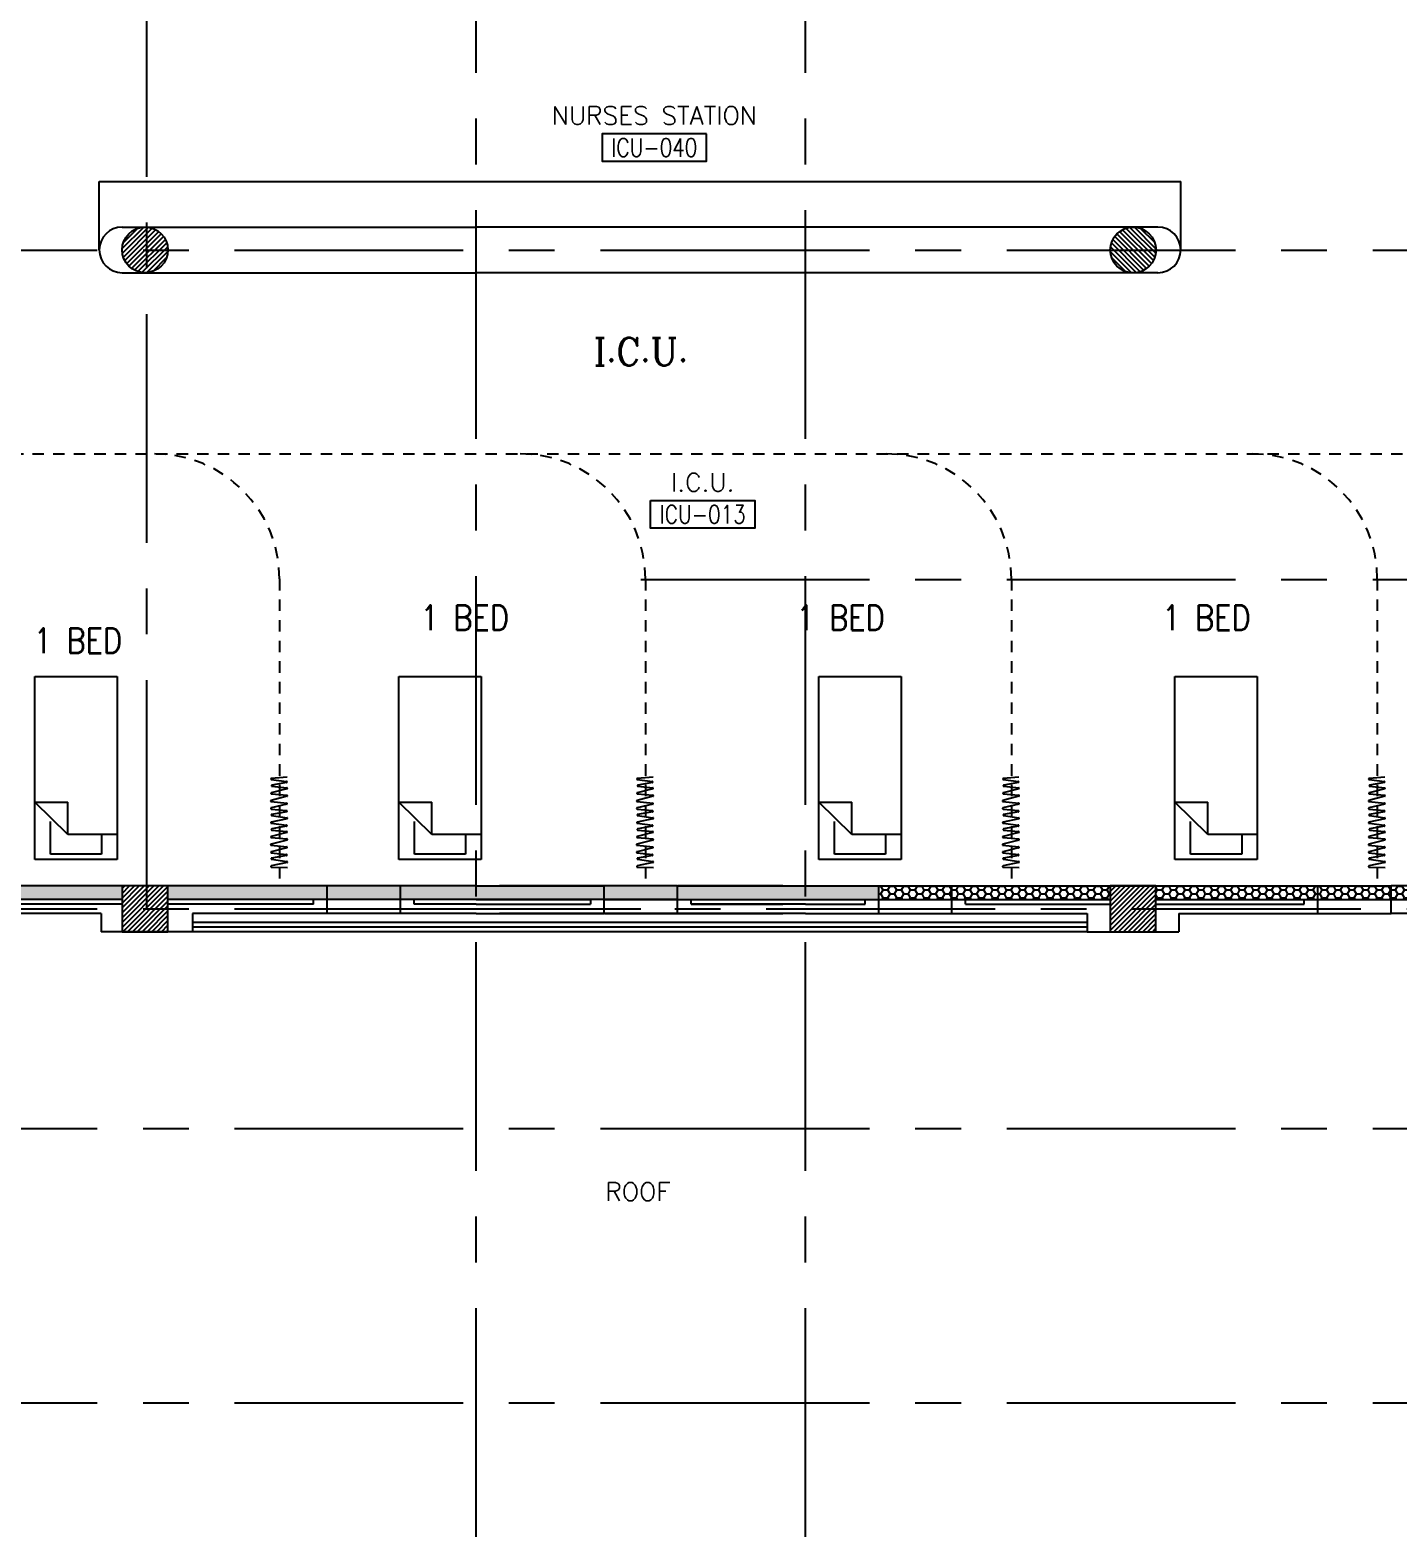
# Model space of a CAD drawing. Extents: x 276011.4 to 276105.3, y 57291.9 to 57371.4.
# Drawn here: x 276029.9 to 276044.85, y 57291.9 to 57308.37 of the extents above; entities that cross this region are included whole.
import ezdxf
from ezdxf.enums import TextEntityAlignment as Align

# ---------------------------------------------------------------- set-up
doc = ezdxf.new("R2010")
doc.units = 0
doc.header["$MEASUREMENT"] = 0
doc.linetypes.add('CENTERX2', pattern=[4, 2.5, -0.5, 0.5, -0.5])
doc.linetypes.add('HIDDEN', pattern=[0.375, 0.25, -0.125])
doc.layers.get('0').update_dxf_attribs({"linetype": 'CONTINUOUS'})
for name, color, linetype in [('A_COUNTER', 7, 'CONTINUOUS'), ('A_CUBICLE_CURTAINS', 2, 'HIDDEN'), ('AXES', 11, 'CENTERX2'), ('COL', 5, 'CONTINUOUS'), ('D_CURTAIN', 11, 'HIDDEN'), ('FUR', 4, 'CONTINUOUS'), ('HAT', 8, 'CONTINUOUS'), ('INSUL', 4, 'CONTINUOUS'), ('Locker', 11, 'CONTINUOUS'), ('RM-BOX', 4, 'CONTINUOUS'), ('RM-NAME', 2, 'CONTINUOUS'), ('RM-NO', 2, 'CONTINUOUS'), ('RS20', 9, 'CONTINUOUS'), ('WALL', 2, 'CONTINUOUS'), ('WallType2', 3, 'CONTINUOUS'), ('WIN', 3, 'CONTINUOUS')]:
    doc.layers.add(name, color=color, linetype=linetype)
doc.styles.add('ROMANC', font='romanc', dxfattribs={"height": 0.1})
doc.styles.add('ROMANS', font='ROMANS.shx', dxfattribs={"width": 0.6})
doc.styles.add('RS20', font='ROMANS.shx', dxfattribs={"height": 0.2})
pattern_1 = [(0, (0, 0), (0.075, 0.04330127), [0.05, -0.1]), (120, (0, 0), (-0.074999999836, 0.043301270284), [0.05, -0.1]), (60, (0, 0), (1.64e-10, 0.086602540284), [-0.1, 0.05])]

# ---------------------------------------------------------------- blocks, each defined once
blk = doc.blocks.new('C')
at = {"layer": 'D_CURTAIN'}
for points in [[(0.229, 0.077), (0.229, 0.077, 0.848601), (0.219, 0.076), (0.202, -0.062, -0.855925), (0.192, -0.063), (0.167, 0.072, 0.866955), (0.157, 0.072), (0.144, -0.065, -0.843142), (0.134, -0.066), (0.099, 0.077, 0.845318), (0.089, 0.076), (0.076, -0.066, -0.842227), (0.066, -0.067), (0.029, 0.079, 0.837896), (0.019, 0.078), (0.004, -0.065, -0.84563), (-0.006, -0.065), (-0.04, 0.078, 0.842014), (-0.049, 0.078), (-0.065, -0.063, -0.866148), (-0.075, -0.063), (-0.099, 0.074, 0.854133), (-0.109, 0.074), (-0.129, -0.066, -0.838104), (-0.139, -0.067), (-0.17, 0.077, 0.84026), (-0.18, 0.077), (-0.183, -0.071)], [(0.639, -0.068), (0.628, 0.076, 0.848601), (0.618, 0.076), (0.601, -0.063, -0.855925), (0.591, -0.063), (0.566, 0.071, 0.866955), (0.556, 0.071), (0.542, -0.066, -0.843142), (0.533, -0.066), (0.497, 0.076, 0.845318), (0.488, 0.075), (0.474, -0.067, -0.842227), (0.465, -0.068), (0.427, 0.078, 0.837896), (0.417, 0.078), (0.403, -0.065, -0.84563), (0.393, -0.066), (0.359, 0.078, 0.842014), (0.349, 0.077), (0.334, -0.063, -0.866148), (0.324, -0.064), (0.299, 0.074, 0.854133), (0.29, 0.073), (0.27, -0.067, -0.838104), (0.26, -0.067), (0.229, 0.077, 0.84026), (0.219, 0.076)]]:
    blk.add_lwpolyline(points, format="xyb", dxfattribs=at)
blk = doc.blocks.new('RM1')
at = {"layer": 'RM-BOX'}
blk.add_lwpolyline([(570, -200), (-570, -200), (-570, -500), (570, -500)], close=True, dxfattribs=at)
at = {"layer": 'RM-NAME', "style": 'ROMANS'}
for tag, p in [('ROOMNAME1', (0, 324)), ('ROOMNAME2', (0, 0))]:
    blk.add_attdef(tag, text='', height=200, dxfattribs=at).set_placement(p, align=Align.MIDDLE)
at = {"layer": 'RM-NO', "style": 'ROMANS', "width": 0.8}
blk.add_attdef('ROOMNO', text='', height=200, dxfattribs=at).set_placement((0, -350), align=Align.MIDDLE)
blk = doc.blocks.new('*X109')
at = {"color": 0}
for p, q in [((193089, 10708), (193542, 11161)), ((193089, 10761), (193488, 11161)), ((193089, 10814), (193435, 11161)), ((193089, 10867), (193382, 11161)), ((193089, 10920), (193329, 11161)), ((193089, 10973), (193276, 11161)), ((193089, 11026), (193223, 11161)), ((193089, 11079), (193170, 11161)), ((193089, 11132), (193117, 11161)), ((193095, 10661), (193589, 11155)), ((193148, 10661), (193589, 11102)), ((193201, 10661), (193589, 11049)), ((193254, 10661), (193589, 10996)), ((193307, 10661), (193589, 10943)), ((193360, 10661), (193589, 10890)), ((193413, 10661), (193589, 10837)), ((193466, 10661), (193589, 10784)), ((193519, 10661), (193589, 10731)), ((193572, 10661), (193589, 10678))]:
    blk.add_line(p, q, dxfattribs=at)
blk = doc.blocks.new('*X108')
at = {"color": 0}
for p, q in [((84179, 10675), (84665, 11161)), ((84179, 10729), (84612, 11161)), ((84179, 10782), (84559, 11161)), ((84179, 10835), (84506, 11161)), ((84179, 10888), (84453, 11161)), ((84179, 10941), (84400, 11161)), ((84179, 10994), (84347, 11161)), ((84179, 11047), (84294, 11161)), ((84179, 11100), (84240, 11161)), ((84179, 11153), (84187, 11161)), ((84218, 10661), (84679, 11122)), ((84271, 10661), (84679, 11069)), ((84324, 10661), (84679, 11016)), ((84377, 10661), (84679, 10963)), ((84430, 10661), (84679, 10910)), ((84483, 10661), (84679, 10857)), ((84536, 10661), (84679, 10804)), ((84589, 10661), (84679, 10751)), ((84642, 10661), (84679, 10698))]:
    blk.add_line(p, q, dxfattribs=at)

msp = doc.modelspace()

# ---------------------------------------------------------------- hatches: boundary and pattern name
at = {"layer": 'HAT'}
h = msp.add_hatch(dxfattribs=at)
h.set_pattern_fill('ANSI31', color=256, scale=0.3, style=0)
h.set_pattern_definition([(45, (275969.915203, 57262.32959), (-0.026516504, 0.026516504), [])])
h.paths.add_polyline_path([(276030.9055, 57305.964), (276031.1555, 57305.964), (276031.1555, 57306.214, 0.4142136)])
h.paths.add_polyline_path([(276031.1555, 57306.214), (276031.1555, 57305.964), (276031.4055, 57305.964, 0.4142136)])
h.paths.add_polyline_path([(276031.4055, 57305.964), (276031.1555, 57305.964), (276031.1555, 57305.714, 0.4142136)])
h.paths.add_polyline_path([(276031.1555, 57305.964), (276030.9055, 57305.964, 0.4142136), (276031.1555, 57305.714)])
h = msp.add_hatch(dxfattribs=at)
h.set_pattern_fill('ANSI31', color=256, scale=0.3, style=0)
h.set_pattern_definition([(135, (276103.196902, 57262.328483), (0.026516504, 0.026516504), [])])
h.paths.add_polyline_path([(276042.2066, 57305.9629), (276041.9566, 57305.9629), (276041.9566, 57306.2129, -0.4142136)])
h.paths.add_polyline_path([(276041.9566, 57306.2129), (276041.9566, 57305.9629), (276041.7066, 57305.9629, -0.4142136)])
h.paths.add_polyline_path([(276041.7066, 57305.9629), (276041.9566, 57305.9629), (276041.9566, 57305.7129, -0.4142136)])
h.paths.add_polyline_path([(276041.9566, 57305.9629), (276042.2066, 57305.9629, -0.4142136), (276041.9566, 57305.7129)])
at = {"layer": 'WallType2', "linetype": 'ByBlock', "ltscale": 0.3}
h = msp.add_hatch(dxfattribs=at)
h.set_pattern_fill('HONEY', color=256, scale=0.4, style=0)
h.set_pattern_definition(pattern_1)
h.paths.add_polyline_path([(276027.3255, 57299.0129), (276026.7467, 57299.0129), (276026.7467, 57298.8629), (276027.3255, 57298.8629)])
h.paths.add_polyline_path([(276028.3467, 57299.0129), (276027.8255, 57299.0129), (276027.8255, 57298.8629), (276028.3467, 57298.8629)])
h.paths.add_polyline_path([(276029.1467, 57299.0129), (276028.3467, 57299.0129), (276028.3467, 57298.8629), (276029.1467, 57298.8629)])
h.paths.add_polyline_path([(276030.9055, 57299.0129), (276029.1467, 57299.0129), (276029.1467, 57298.8629), (276030.9055, 57298.8629)])
h.paths.add_polyline_path([(276033.1467, 57299.0129), (276031.4055, 57299.0129), (276031.4055, 57298.8629), (276033.1467, 57298.8629)])
h.paths.add_polyline_path([(276033.9467, 57299.0129), (276033.1467, 57299.0129), (276033.1467, 57298.8629), (276033.9467, 57298.8629)])
h = msp.add_hatch(dxfattribs=at)
h.set_pattern_fill('HONEY', color=256, scale=0.4, style=0)
h.set_pattern_definition(pattern_1)
h.paths.add_polyline_path([(276034.7755, 57299.0129), (276033.9467, 57299.0129), (276033.9467, 57298.8629), (276034.7755, 57298.8629)])
h.paths.add_polyline_path([(276036.1755, 57299.0129), (276034.7755, 57299.0129), (276034.7755, 57298.8629), (276036.1755, 57298.8629)])
h.paths.add_polyline_path([(276036.9755, 57299.0129), (276036.1755, 57299.0129), (276036.1755, 57298.8629), (276036.9755, 57298.8629)])
h.paths.add_polyline_path([(276038.3755, 57299.0129), (276038.1255, 57299.0129), (276036.9755, 57299.0129), (276036.9755, 57298.8629), (276038.3755, 57298.8629)])
h.paths.add_polyline_path([(276039.1755, 57299.0129), (276038.3755, 57299.0129), (276038.3755, 57298.8629), (276039.1755, 57298.8629)])
h = msp.add_hatch(dxfattribs=at)
h.set_pattern_fill('HONEY', color=256, scale=0.4, style=0)
h.set_pattern_definition(pattern_1)
h.paths.add_polyline_path([(276039.9755, 57299.0129), (276039.1755, 57299.0129), (276039.1755, 57298.8629), (276039.9755, 57298.8629)])
h.paths.add_polyline_path([(276041.7055, 57299.0129), (276039.9755, 57299.0129), (276039.9755, 57298.8629), (276041.7055, 57298.8629)])
h = msp.add_hatch(dxfattribs=at)
h.set_pattern_fill('HONEY', color=256, scale=0.4, style=0)
h.set_pattern_definition(pattern_1)
h.paths.add_polyline_path([(276043.9755, 57299.0129), (276042.2055, 57299.0129), (276042.2055, 57298.8629), (276043.9755, 57298.8629)])
h.paths.add_polyline_path([(276044.7755, 57299.0129), (276043.9755, 57299.0129), (276043.9755, 57298.8629), (276044.7755, 57298.8629)])
h.paths.add_polyline_path([(276045.3255, 57299.0129), (276044.7755, 57299.0129), (276044.7755, 57298.8629), (276045.3255, 57298.8629)])

# ---------------------------------------------------------------- linework, layer by layer
at = {"layer": 'A_COUNTER'}
for p, q in [((276030.6555, 57306.7129), (276042.4766, 57306.7129)), ((276030.9055, 57306.2129), (276034.7755, 57306.2129)), ((276042.2266, 57306.2129), (276034.7755, 57306.2129)), ((276030.9055, 57305.7129), (276034.7755, 57305.7129)), ((276042.2266, 57305.7129), (276034.7755, 57305.7129))]:
    msp.add_line(p, q, dxfattribs=at)
for centre, start, end in [((276030.9055, 57305.964), 90, 270), ((276042.2266, 57305.964), 270, 90)]:
    msp.add_arc(centre, 0.25, start, end, dxfattribs=at)
at = {"layer": 'A_CUBICLE_CURTAINS', "ltscale": 0.5}
for p, q in [((276024.5255, 57303.7356), (276048.6255, 57303.7356)), ((276032.6255, 57302.3676), (276032.6255, 57299.0129)), ((276036.6255, 57302.3676), (276036.6255, 57299.0129)), ((276040.6255, 57302.3676), (276040.6255, 57299.0129)), ((276044.6255, 57302.3676), (276044.6255, 57299.0129))]:
    msp.add_line(p, q, dxfattribs=at)
for centre in [(276031.2575, 57302.3676), (276035.2575, 57302.3676), (276039.2575, 57302.3676), (276043.2575, 57302.3676)]:
    msp.add_arc(centre, 1.368, 0, 90, dxfattribs=at)
at = {"layer": 'AXES'}
for p, q in [((276034.7755, 57291.8986), (276034.7755, 57370.7113)), ((276034.7755, 57291.8986), (276034.7755, 57370.7113)), ((276038.3755, 57291.8986), (276038.3755, 57370.7113)), ((276038.3755, 57291.8986), (276038.3755, 57370.7113)), ((276031.1755, 57298.7629), (276031.1755, 57357.5829)), ((276012.1331, 57305.9629), (276036.5755, 57305.9629)), ((276036.5755, 57305.9629), (276052.7755, 57305.9629)), ((276036.5755, 57302.3629), (276052.5288, 57302.3629)), ((276012.1331, 57298.7629), (276036.5755, 57298.7629)), ((276033.9467, 57298.7629), (276104.6155, 57298.7629)), ((276012.1331, 57296.3629), (276036.5755, 57296.3629)), ((276036.5755, 57296.3629), (276052.7755, 57296.3629)), ((276012.1331, 57293.3629), (276036.5755, 57293.3629)), ((276036.5755, 57293.3629), (276052.7755, 57293.3629))]:
    msp.add_line(p, q, dxfattribs=at)
at = {"layer": 'COL'}
for p, q in [((276041.7055, 57299.0129), (276041.7055, 57298.5129)), ((276042.2055, 57299.0129), (276041.7055, 57299.0129)), ((276042.2055, 57298.5129), (276042.2055, 57299.0129)), ((276041.7055, 57298.5129), (276042.2055, 57298.5129))]:
    msp.add_line(p, q, dxfattribs=at)
at = {"layer": 'FUR'}
for p, q in [((276029.9496, 57299.3032), (276029.9496, 57301.3032)), ((276029.9496, 57301.3032), (276030.8496, 57301.3032)), ((276030.8496, 57301.3032), (276030.8496, 57299.3032)), ((276033.9297, 57299.3032), (276033.9297, 57301.3032)), ((276033.9297, 57301.3032), (276034.8297, 57301.3032)), ((276034.8297, 57301.3032), (276034.8297, 57299.3032)), ((276038.52, 57299.3032), (276038.52, 57301.3032)), ((276038.52, 57301.3032), (276039.42, 57301.3032)), ((276039.42, 57301.3032), (276039.42, 57299.3032)), ((276042.413, 57299.3032), (276042.413, 57301.3032)), ((276042.413, 57301.3032), (276043.313, 57301.3032)), ((276043.313, 57301.3032), (276043.313, 57299.3032)), ((276029.9496, 57299.9283), (276030.3107, 57299.9283)), ((276030.3107, 57299.5748), (276029.9496, 57299.9283)), ((276030.3107, 57299.5748), (276030.3107, 57299.9283)), ((276033.9297, 57299.9283), (276034.2909, 57299.9283)), ((276034.2909, 57299.5748), (276033.9297, 57299.9283)), ((276034.2909, 57299.5748), (276034.2909, 57299.9283)), ((276038.52, 57299.9283), (276038.8811, 57299.9283)), ((276038.8811, 57299.5748), (276038.52, 57299.9283)), ((276038.8811, 57299.5748), (276038.8811, 57299.9283)), ((276042.413, 57299.9283), (276042.7742, 57299.9283)), ((276042.7742, 57299.5748), (276042.413, 57299.9283)), ((276042.7742, 57299.5748), (276042.7742, 57299.9283)), ((276030.1217, 57299.3587), (276030.1217, 57299.7184)), ((276034.1019, 57299.3587), (276034.1019, 57299.7184)), ((276038.6922, 57299.3587), (276038.6922, 57299.7184)), ((276042.5852, 57299.3587), (276042.5852, 57299.7184)), ((276030.8496, 57299.5748), (276030.3107, 57299.5748)), ((276030.6797, 57299.5748), (276030.6797, 57299.3587)), ((276034.8297, 57299.5748), (276034.2909, 57299.5748)), ((276034.6598, 57299.5748), (276034.6598, 57299.3587)), ((276039.42, 57299.5748), (276038.8811, 57299.5748)), ((276039.2501, 57299.5748), (276039.2501, 57299.3587)), ((276043.313, 57299.5748), (276042.7742, 57299.5748)), ((276043.1431, 57299.5748), (276043.1431, 57299.3587)), ((276030.6797, 57299.3587), (276030.1217, 57299.3587)), ((276034.6598, 57299.3587), (276034.1019, 57299.3587)), ((276039.2501, 57299.3587), (276038.6922, 57299.3587)), ((276043.1431, 57299.3587), (276042.5852, 57299.3587)), ((276030.8496, 57299.3032), (276029.9496, 57299.3032)), ((276034.8297, 57299.3032), (276033.9297, 57299.3032)), ((276039.42, 57299.3032), (276038.52, 57299.3032)), ((276043.313, 57299.3032), (276042.413, 57299.3032))]:
    msp.add_line(p, q, dxfattribs=at)
at = {"layer": 'INSUL'}
for p, q in [((276030.9055, 57298.8629), (276029.1467, 57298.8629)), ((276033.1467, 57298.8629), (276031.4055, 57298.8629)), ((276032.9967, 57298.8129), (276032.9967, 57298.8629)), ((276036.1755, 57298.8629), (276033.9467, 57298.8629)), ((276034.0967, 57298.8129), (276034.0967, 57298.8629)), ((276034.5255, 57298.8629), (276034.0967, 57298.8629)), ((276034.0967, 57298.8129), (276034.0967, 57298.8629)), ((276034.7755, 57298.8629), (276036.0255, 57298.8629)), ((276036.0288, 57298.8129), (276036.0288, 57298.8629)), ((276036.9755, 57298.8629), (276039.1755, 57298.8629)), ((276037.1255, 57298.8129), (276037.1255, 57298.8629)), ((276039.0288, 57298.8129), (276039.0288, 57298.8629)), ((276039.0288, 57298.8129), (276039.0288, 57298.8629)), ((276039.9755, 57298.8629), (276041.7055, 57298.8629)), ((276040.1255, 57298.8129), (276040.1255, 57298.8629)), ((276042.2055, 57298.8629), (276043.9755, 57298.8629)), ((276043.8255, 57298.8129), (276043.8255, 57298.8629)), ((276044.7755, 57298.8629), (276045.3255, 57298.8629)), ((276030.9055, 57298.8129), (276029.2967, 57298.8129)), ((276032.9967, 57298.8129), (276031.4055, 57298.8129)), ((276034.5255, 57298.8129), (276034.0967, 57298.8129)), ((276034.7755, 57298.8129), (276034.0967, 57298.8129)), ((276034.7755, 57298.8129), (276036.0255, 57298.8129)), ((276037.1255, 57298.8129), (276038.1255, 57298.8129)), ((276038.3755, 57298.8129), (276037.1288, 57298.8129)), ((276038.3755, 57298.8129), (276039.0288, 57298.8129)), ((276038.6255, 57298.8129), (276039.0288, 57298.8129)), ((276040.1255, 57298.8129), (276041.7055, 57298.8129)), ((276042.2055, 57298.8129), (276043.8255, 57298.8129))]:
    msp.add_line(p, q, dxfattribs=at)
at = {"layer": 'Locker', "color": 0, "linetype": 'ByBlock', "ltscale": 0.3}
for p, q in [((276030.6555, 57305.964), (276030.6555, 57306.7129)), ((276042.4766, 57305.964), (276042.4766, 57306.7129))]:
    msp.add_line(p, q, dxfattribs=at)
at = {"layer": 'WALL'}
for p, q in [((276033.1467, 57299.0129), (276029.1467, 57299.0129)), ((276033.1467, 57298.7129), (276033.1467, 57299.0129)), ((276034.5255, 57299.0129), (276033.9467, 57299.0129)), ((276033.9467, 57298.7129), (276033.9467, 57299.0129)), ((276034.7755, 57299.0129), (276033.9467, 57299.0129)), ((276034.7755, 57299.0129), (276036.1722, 57299.0129)), ((276035.0255, 57299.0129), (276036.1722, 57299.0129)), ((276036.1755, 57299.0129), (276035.0288, 57299.0129)), ((276036.1755, 57298.7129), (276036.1755, 57299.0129)), ((276036.9755, 57299.0129), (276038.1255, 57299.0129)), ((276036.9755, 57299.0129), (276038.1255, 57299.0129)), ((276036.9755, 57298.7129), (276036.9755, 57299.0129)), ((276038.1288, 57299.0129), (276036.9788, 57299.0129)), ((276038.1288, 57299.0129), (276036.9788, 57299.0129)), ((276038.1255, 57299.0129), (276039.1755, 57299.0129)), ((276039.1755, 57298.7129), (276039.1755, 57299.0129)), ((276039.1755, 57298.7129), (276039.1755, 57299.0129)), ((276039.9755, 57299.0129), (276043.9755, 57299.0129)), ((276039.9755, 57298.7129), (276039.9755, 57299.0129)), ((276043.9755, 57298.7129), (276043.9755, 57299.0129)), ((276044.7755, 57298.7129), (276044.7755, 57299.0129)), ((276045.3255, 57299.0129), (276044.7755, 57299.0129)), ((276030.6755, 57298.7129), (276029.1467, 57298.7129)), ((276030.6755, 57298.7129), (276030.6755, 57298.5129)), ((276033.1467, 57298.7129), (276031.6755, 57298.7129)), ((276031.6755, 57298.7129), (276031.6755, 57298.5129)), ((276034.5255, 57298.7129), (276033.9467, 57298.7129)), ((276034.7755, 57298.7129), (276033.9467, 57298.7129)), ((276034.7755, 57298.7129), (276036.1722, 57298.7129)), ((276035.0255, 57298.7129), (276036.1722, 57298.7129)), ((276036.1755, 57298.7129), (276035.0288, 57298.7129)), ((276036.9755, 57298.7129), (276038.1255, 57298.7129)), ((276036.9755, 57298.7129), (276038.1255, 57298.7129)), ((276038.1255, 57298.7129), (276036.9788, 57298.7129)), ((276038.3755, 57298.7129), (276036.9788, 57298.7129)), ((276038.3755, 57298.7129), (276039.1755, 57298.7129)), ((276038.6255, 57298.7129), (276039.1755, 57298.7129)), ((276039.9755, 57298.7129), (276041.4555, 57298.7129)), ((276041.4555, 57298.7129), (276041.4555, 57298.5129)), ((276042.4555, 57298.7129), (276043.9755, 57298.7129)), ((276042.4555, 57298.7129), (276042.4555, 57298.5129)), ((276045.0755, 57298.7129), (276044.7755, 57298.7129)), ((276031.6755, 57298.5129), (276030.6755, 57298.5129)), ((276041.4555, 57298.5129), (276042.4555, 57298.5129))]:
    msp.add_line(p, q, dxfattribs=at)
at = {"layer": 'WALL', "linetype": 'ByBlock', "ltscale": 0.3}
msp.add_lwpolyline([(276030.9055, 57298.5129), (276031.4055, 57298.5129), (276031.4055, 57299.0129), (276030.9055, 57299.0129)], close=True, dxfattribs=at)
at = {"layer": 'WALL'}
for centre in [(276031.1555, 57305.964), (276041.9566, 57305.9629)]:
    msp.add_circle(centre, 0.25, dxfattribs=at)
at = {"layer": 'WIN'}
for p, q in [((276033.9467, 57299.0129), (276033.1467, 57299.0129)), ((276036.9722, 57299.0129), (276036.1755, 57299.0129)), ((276039.1755, 57299.0129), (276039.9755, 57299.0129)), ((276043.9755, 57299.0129), (276044.7755, 57299.0129)), ((276033.9467, 57298.8629), (276033.1467, 57298.8629)), ((276036.9722, 57298.8629), (276036.1755, 57298.8629)), ((276036.9722, 57298.8629), (276036.1755, 57298.8629)), ((276036.1788, 57298.8629), (276036.9755, 57298.8629)), ((276039.1755, 57298.8629), (276039.9755, 57298.8629)), ((276043.9755, 57298.8629), (276044.7755, 57298.8629)), ((276033.9467, 57298.7129), (276033.1467, 57298.7129)), ((276036.9722, 57298.7129), (276036.1755, 57298.7129)), ((276036.9722, 57298.7129), (276036.1755, 57298.7129)), ((276036.1788, 57298.7129), (276036.9755, 57298.7129)), ((276036.1788, 57298.7129), (276036.9755, 57298.7129)), ((276039.1755, 57298.7129), (276039.9755, 57298.7129)), ((276043.9755, 57298.7129), (276044.7755, 57298.7129)), ((276041.4555, 57298.6129), (276031.6755, 57298.6129)), ((276041.4555, 57298.5629), (276031.6755, 57298.5629)), ((276041.4555, 57298.5129), (276031.6755, 57298.5129))]:
    msp.add_line(p, q, dxfattribs=at)

# ---------------------------------------------------------------- block references
at = {"layer": 'D_CURTAIN', "ltscale": 2, "xscale": 1.2, "yscale": 1.2, "zscale": 1.2, "rotation": 90}
for p in [(276032.6271, 57299.4347), (276036.6271, 57299.4347), (276040.6271, 57299.4347), (276044.6271, 57299.4347)]:
    msp.add_blockref('C', p, dxfattribs=at)
at = {"layer": 'HAT', "xscale": 0.001000000047497451, "yscale": 0.0009999999892897904, "zscale": 0.001}
for name, p in [('*X109', (275837.8169, 57287.8519)), ('*X108', (275957.5263, 57287.8519))]:
    msp.add_blockref(name, p, dxfattribs=at)
at = {"layer": 'RM-NAME', "xscale": 0.001, "yscale": 0.001, "zscale": 0.001}
msp.add_blockref('RM1', (276036.7229, 57307.4329), dxfattribs=at).add_auto_attribs({'ROOMNO': 'ICU-040', 'ROOMNAME2': 'NURSES STATION'})
at = {"layer": 'RM-NAME'}
ref = msp.add_blockref('RM1', (276037.252, 57303.4237), dxfattribs=dict(at, xscale=-0.001, yscale=0.001, zscale=0.001))
ref.add_attrib('ROOMNO', 'ICU-013', dxfattribs={"layer": 'RM-NO', "height": 0.2, "style": 'ROMANS', "width": 0.8}).set_placement((276037.252, 57303.0737), align=Align.MIDDLE)
ref.add_attrib('ROOMNAME2', 'I.C.U.', dxfattribs={"height": 0.2, "style": 'ROMANS'}).set_placement((276037.252, 57303.4237), align=Align.MIDDLE)

# ---------------------------------------------------------------- texts
at = {"layer": 'RM-NAME', "color": 2, "style": 'ROMANC'}
msp.add_text('I.C.U.', height=0.3, dxfattribs=at).set_placement((276036.5727, 57304.8514), align=Align.MIDDLE)
at = {"layer": 'RM-NAME', "style": 'ROMANS'}
msp.add_text('ROOF', height=0.2, dxfattribs=at).set_placement((276036.5432, 57295.6718), align=Align.MIDDLE)
at = {"layer": 'RS20', "style": 'RS20', "width": 0.85}
for p in [(276034.6498, 57301.9436), (276038.7572, 57301.9436), (276042.7572, 57301.9436), (276030.4204, 57301.6947)]:
    msp.add_text('1 BED', height=0.2736, dxfattribs=at).set_placement(p, align=Align.MIDDLE)

doc.saveas('drawing.dxf')
